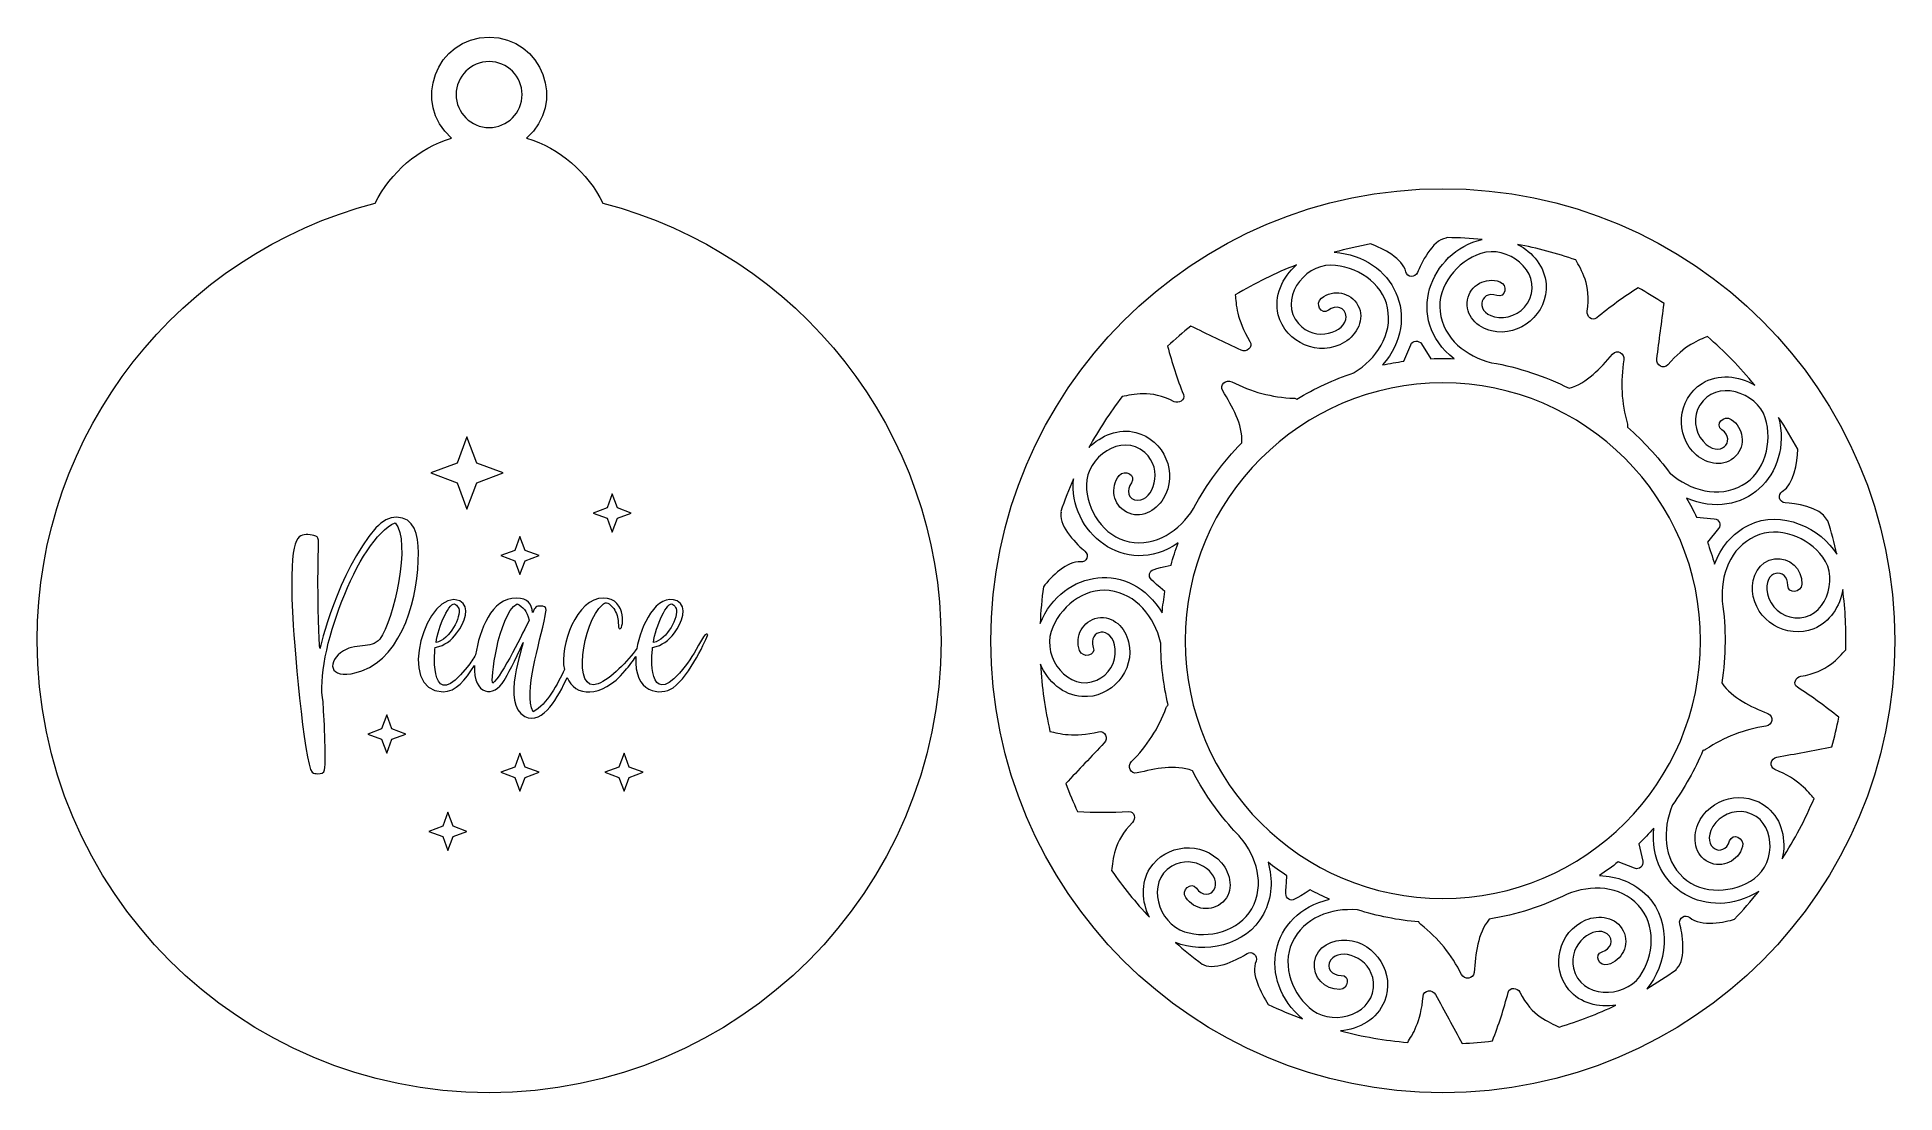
# Model space of a CAD drawing. Header units: inches. Extents: x 52 to 812, y 0 to 432.
import ezdxf

# ---------------------------------------------------------------- set-up
doc = ezdxf.new("R2010")
doc.units = ezdxf.units.IN
doc.header["$MEASUREMENT"] = 0
doc.layers.add('_U+0421_U+043B_U+043E_U+0439 1', color=7, linetype='Continuous')

msp = doc.modelspace()

# ---------------------------------------------------------------- linework, layer by layer
at = {"layer": '_U+0421_U+043B_U+043E_U+0439 1', "color": 7, "lineweight": 9, "true_color": 0xffffff}
for points in [[(227.73, 238.88), (231.74, 249.68), (242.54, 253.69), (231.74, 257.7), (227.73, 268.5), (223.72, 257.7), (212.93, 253.69), (223.72, 249.68), (227.73, 238.88)], [(287.18, 229.46), (289.3, 235.16), (295, 237.27), (289.3, 239.39), (287.18, 245.09), (285.06, 239.39), (279.36, 237.27), (285.06, 235.16), (287.18, 229.46)], [(247.3, 217.76), (249.41, 212.06), (251.53, 217.76), (257.23, 219.88), (251.53, 222), (249.41, 227.7), (247.3, 222), (241.6, 219.88), (247.3, 217.76)], [(194.91, 154.66), (192.8, 148.96), (187.1, 146.84), (192.8, 144.72), (194.91, 139.02), (197.03, 144.72), (202.73, 146.84), (197.03, 148.96), (194.91, 154.66)], [(249.41, 139.02), (247.3, 133.32), (241.6, 131.2), (247.3, 129.09), (249.41, 123.39), (251.53, 129.09), (257.23, 131.2), (251.53, 133.32), (249.41, 139.02)], [(292.03, 139.02), (289.91, 133.32), (284.21, 131.2), (289.91, 129.09), (292.03, 123.39), (294.14, 129.09), (299.84, 131.2), (294.14, 133.32), (292.03, 139.02)], [(219.91, 114.82), (217.8, 109.12), (212.1, 107), (217.8, 104.89), (219.91, 99.19), (222.03, 104.89), (227.73, 107), (222.03, 109.12), (219.91, 114.82)]]:
    msp.add_lwpolyline(points, dxfattribs=at)
at = {"layer": '_U+0421_U+043B_U+043E_U+0439 1', "color": 1, "lineweight": 9, "true_color": 0xff0000}
for points, knots in [([(283.4, 364.08), (277.11, 376.74), (265.83, 386.48), (252.13, 390.7), (268.55, 404.86), (258.57, 432), (236.8, 432), (215.02, 432), (205.04, 404.86), (221.46, 390.7), (207.76, 386.48), (196.48, 376.74), (190.2, 364.08), (110.58, 343.42), (51.8, 271.08), (51.8, 185), (51.8, 82.83), (134.62, 0), (236.8, 0), (338.97, 0), (421.8, 82.83), (421.8, 185), (421.8, 271.08), (363.01, 343.42), (283.4, 364.08)], [0, 0, 0, 0, 1, 1, 1, 2, 2, 2, 3, 3, 3, 4, 4, 4, 5, 5, 5, 6, 6, 6, 7, 7, 7, 8, 8, 8, 8]), ([(236.8, 422), (244.24, 422), (250.3, 415.94), (250.3, 408.5), (250.3, 401.06), (244.24, 395), (236.8, 395), (229.35, 395), (223.3, 401.06), (223.3, 408.5), (223.3, 415.94), (229.35, 422), (236.8, 422)], [0, 0, 0, 0, 1, 1, 1, 2, 2, 2, 3, 3, 3, 4, 4, 4, 4]), ([(627.2, 370), (525.03, 370), (442.2, 287.17), (442.2, 185), (442.2, 82.83), (525.03, 0), (627.2, 0), (729.38, 0), (812.2, 82.83), (812.2, 185), (812.2, 287.17), (729.38, 370), (627.2, 370)], [0, 0, 0, 0, 1, 1, 1, 2, 2, 2, 3, 3, 3, 4, 4, 4, 4]), ([(597.62, 347.36), (602.82, 345.51), (610.77, 341.36), (612.03, 336.02), (612.6, 333.62), (615.93, 333.42), (616.8, 335.71), (618.08, 339.09), (622.96, 348.94), (628.42, 349.78), (628.64, 349.81), (628.85, 349.89), (629.05, 349.98), (633.83, 349.92), (638.57, 349.68), (643.27, 349.23), (621.93, 344.31), (611.12, 316.38), (631.85, 300.4), (628.45, 300.53), (625.84, 300.54), (622.31, 300.39), (622.31, 300.39), (618.44, 306.47), (618.44, 306.47), (617.36, 308.16), (614.82, 307.95), (614.03, 306.1), (614.03, 306.1), (611.17, 299.39), (611.17, 299.39), (608.26, 298.98), (605.38, 298.47), (602.54, 297.85), (619.09, 316.8), (607.13, 342.29), (582.71, 343.96), (587.61, 345.32), (592.58, 346.45), (597.62, 347.36)], [0, 0, 0, 0, 1, 1, 1, 2, 2, 2, 3, 3, 3, 4, 4, 4, 5, 5, 5, 6, 6, 6, 7, 7, 7, 8, 8, 8, 9, 9, 9, 10, 10, 10, 11, 11, 11, 12, 12, 12, 13, 13, 13, 13]), ([(754.86, 289.57), (748.31, 293.53), (739.81, 294.41), (733.28, 290.32), (723.11, 283.94), (721.8, 268.91), (730.98, 261), (735.42, 257.17), (742.58, 255.84), (747, 260.48), (751.33, 265.03), (750.28, 272.15), (745.21, 275.6), (742.2, 277.66), (738.33, 273.42), (741.38, 271.31), (747.7, 266.94), (740.5, 258.91), (733.68, 266.62), (730.13, 270.63), (729.61, 276.81), (732.34, 281.36), (738.85, 292.22), (755.77, 286.87), (759.16, 276.17), (762.27, 266.34), (758.98, 253.8), (749.73, 248.63), (739.93, 243.14), (728.39, 246.56), (720.33, 253.46), (720.26, 253.51), (720.19, 253.55), (720.12, 253.6), (715.04, 260.48), (709.22, 266.77), (702.77, 272.35), (702.86, 272.76), (702.87, 273.2), (702.73, 273.69), (700.29, 282.35), (699.8, 291.09), (701.3, 299.96), (701.73, 302.53), (698.47, 304.47), (696.64, 302.34), (691.63, 296.49), (686.26, 290.38), (678.89, 288.31), (669.01, 293.26), (658.33, 296.84), (647.09, 298.79), (636.83, 301.29), (627.36, 308.59), (626.04, 319.7), (624.79, 330.22), (633, 340.25), (642.78, 343.51), (653.43, 347.06), (667.7, 336.51), (662.75, 324.87), (660.67, 319.98), (655.36, 316.77), (650.04, 317.29), (639.81, 318.28), (642.04, 328.82), (649.3, 326.27), (652.8, 325.04), (653.96, 330.67), (650.53, 331.9), (644.75, 333.96), (638.37, 330.64), (637.24, 324.45), (636.09, 318.15), (641.36, 313.14), (647.07, 311.8), (658.87, 309.03), (670.25, 318.92), (669.44, 330.9), (668.95, 338), (664.04, 343.98), (657.72, 347.19), (665.87, 345.67), (673.85, 343.55), (681.62, 340.85), (683.7, 336.84), (688.09, 330.83), (686.26, 319.81), (685.93, 317.83), (688.32, 315.59), (690.17, 317.12), (695.57, 321.58), (701.2, 325.68), (707.09, 329.44), (710.72, 327.43), (714.27, 325.28), (717.75, 322.99), (716.75, 315.42), (715.75, 307.85), (714.77, 300.28), (714.45, 297.82), (717.46, 295.83), (719.3, 297.97), (726.22, 306.06), (732.12, 308.09), (735.47, 309.51), (742.35, 303.51), (748.8, 296.94), (754.86, 289.57)], [0, 0, 0, 0, 1, 1, 1, 2, 2, 2, 3, 3, 3, 4, 4, 4, 5, 5, 5, 6, 6, 6, 7, 7, 7, 8, 8, 8, 9, 9, 9, 10, 10, 10, 11, 11, 11, 12, 12, 12, 13, 13, 13, 14, 14, 14, 15, 15, 15, 16, 16, 16, 17, 17, 17, 18, 18, 18, 19, 19, 19, 20, 20, 20, 21, 21, 21, 22, 22, 22, 23, 23, 23, 24, 24, 24, 25, 25, 25, 26, 26, 26, 27, 27, 27, 28, 28, 28, 29, 29, 29, 30, 30, 30, 31, 31, 31, 32, 32, 32, 33, 33, 33, 34, 34, 34, 35, 35, 35, 36, 36, 36, 36]), ([(495.89, 284.93), (500.39, 285.68), (507.37, 287.96), (517.24, 282.82), (519.02, 281.9), (521.89, 283.48), (521.01, 285.72), (518.45, 292.2), (516.29, 298.8), (514.54, 305.54), (517.6, 308.4), (520.75, 311.14), (523.98, 313.74), (530.86, 310.46), (537.74, 307.18), (544.63, 303.9), (546.86, 302.84), (549.69, 305.1), (548.22, 307.5), (542.66, 316.61), (542.56, 322.85), (542.23, 326.51), (550.26, 331.35), (558.66, 335.47), (567.35, 338.85), (561.47, 333.86), (557.93, 325.97), (559.82, 318.44), (562.75, 306.79), (576.63, 300.9), (586.99, 307.18), (592.01, 310.23), (595.48, 316.62), (592.43, 322.26), (589.44, 327.79), (582.35, 328.98), (577.5, 325.23), (574.62, 323), (577.45, 318.01), (580.4, 320.26), (583.26, 322.44), (587.49, 321.71), (587.56, 317.59), (587.68, 311.32), (574.97, 306.83), (568.05, 314.77), (559.74, 324.31), (570.05, 338.76), (581.28, 338.67), (591.59, 338.59), (602.49, 331.59), (604.55, 321.2), (606.74, 310.18), (599.92, 300.26), (590.88, 294.73), (590.82, 294.69), (590.78, 294.65), (590.73, 294.62), (582.53, 291.89), (574.73, 288.27), (567.46, 283.87), (567.11, 284.08), (566.7, 284.22), (566.2, 284.24), (557.21, 284.6), (548.74, 286.83), (540.76, 291), (538.46, 292.2), (535.6, 289.71), (537.07, 287.3), (541.09, 280.72), (545.24, 273.71), (544.92, 266.05), (537.09, 258.1), (530.4, 249.01), (525.12, 239.06), (519.57, 230.09), (509.7, 223.35), (498.74, 225.52), (488.35, 227.59), (481.35, 238.49), (481.27, 248.8), (481.18, 260.02), (495.62, 270.34), (505.17, 262.03), (513.11, 255.12), (508.62, 242.4), (502.35, 242.51), (498.23, 242.59), (497.5, 246.82), (499.68, 249.67), (501.93, 252.63), (496.93, 255.46), (494.71, 252.58), (490.96, 247.72), (492.15, 240.63), (497.68, 237.64), (503.32, 234.6), (509.71, 238.07), (512.75, 243.09), (519.04, 253.45), (513.15, 267.33), (501.5, 270.26), (494.56, 272), (487.31, 269.13), (482.31, 264.06), (486.27, 271.32), (490.81, 278.29), (495.89, 284.93)], [0, 0, 0, 0, 1, 1, 1, 2, 2, 2, 3, 3, 3, 4, 4, 4, 5, 5, 5, 6, 6, 6, 7, 7, 7, 8, 8, 8, 9, 9, 9, 10, 10, 10, 11, 11, 11, 12, 12, 12, 13, 13, 13, 14, 14, 14, 15, 15, 15, 16, 16, 16, 17, 17, 17, 18, 18, 18, 19, 19, 19, 20, 20, 20, 21, 21, 21, 22, 22, 22, 23, 23, 23, 24, 24, 24, 25, 25, 25, 26, 26, 26, 27, 27, 27, 28, 28, 28, 29, 29, 29, 30, 30, 30, 31, 31, 31, 32, 32, 32, 33, 33, 33, 34, 34, 34, 35, 35, 35, 36, 36, 36, 36]), ([(521.7, 185), (521.7, 243.17), (569.03, 290.5), (627.2, 290.5), (685.38, 290.5), (732.7, 243.17), (732.7, 185), (732.7, 126.83), (685.38, 79.5), (627.2, 79.5), (569.03, 79.5), (521.7, 126.83), (521.7, 185)], [0, 0, 0, 0, 1, 1, 1, 2, 2, 2, 3, 3, 3, 4, 4, 4, 4]), ([(767.32, 241.46), (770.93, 241.29), (781.81, 239.69), (784.29, 234.76), (784.42, 234.5), (784.6, 234.28), (784.8, 234.09), (786.2, 229.58), (787.41, 225), (788.41, 220.37), (782.18, 230.91), (765.8, 238.92), (752.4, 232.34), (745.44, 228.93), (740.84, 223.09), (738.41, 216.3), (737.55, 219.36), (736.56, 222.38), (735.46, 225.34), (735.46, 225.34), (740.02, 230.87), (740.02, 230.87), (741.29, 232.42), (740.31, 234.78), (738.31, 234.95), (738.31, 234.95), (731.05, 235.59), (731.05, 235.59), (729.76, 238.23), (728.38, 240.81), (726.9, 243.33), (750.14, 233.39), (770.52, 252.8), (764.64, 276.39), (767.46, 272.16), (770.07, 267.82), (772.48, 263.37), (772.18, 257.72), (770.97, 249.03), (766.14, 246.1), (764.03, 244.82), (764.87, 241.58), (767.32, 241.46)], [0, 0, 0, 0, 1, 1, 1, 2, 2, 2, 3, 3, 3, 4, 4, 4, 5, 5, 5, 6, 6, 6, 7, 7, 7, 8, 8, 8, 9, 9, 9, 10, 10, 10, 11, 11, 11, 12, 12, 12, 13, 13, 13, 14, 14, 14, 14]), ([(462.36, 192.03), (462.57, 197.08), (463.01, 202.1), (463.67, 207.06), (466.97, 211.42), (473.45, 217.69), (478.88, 217.24), (481.34, 217.03), (482.57, 220.14), (480.66, 221.68), (477.83, 223.94), (469.98, 231.63), (470.86, 237.07), (470.91, 237.37), (470.9, 237.66), (470.85, 237.93), (472.37, 242.45), (474.09, 246.9), (476, 251.26), (473.83, 229.71), (496.95, 210.13), (518.83, 225.02), (517.74, 222.07), (516.77, 219.06), (515.92, 216), (508.8, 214.15), (507.61, 214.25), (507.16, 212.35), (506.71, 210.45), (507.82, 210.01), (513.45, 205.11), (512.95, 202.24), (512.55, 199.33), (512.26, 196.39), (499.42, 217.92), (471.63, 214.58), (462.36, 192.03)], [0, 0, 0, 0, 1, 1, 1, 2, 2, 2, 3, 3, 3, 4, 4, 4, 5, 5, 5, 6, 6, 6, 7, 7, 7, 8, 8, 8, 9, 9, 9, 10, 10, 10, 11, 11, 11, 12, 12, 12, 12]), ([(792.16, 181.32), (789.07, 178.17), (784.67, 172.14), (773.66, 170.49), (771.68, 170.19), (770.29, 167.23), (772.32, 165.94), (778.21, 162.19), (783.85, 158.11), (789.24, 153.67), (788.46, 149.58), (787.53, 145.53), (786.44, 141.53), (778.93, 140.14), (771.41, 138.74), (763.9, 137.34), (761.46, 136.89), (760.51, 133.4), (763.11, 132.32), (772.97, 128.22), (776.71, 123.23), (779.14, 120.44), (775.51, 111.9), (771.15, 103.67), (766.08, 95.82), (767.86, 103.29), (766.08, 111.7), (760.15, 116.65), (750.94, 124.35), (736.24, 120.96), (731.55, 109.79), (729.28, 104.38), (730.23, 97.16), (736.01, 94.39), (741.68, 91.67), (748.12, 94.88), (749.84, 100.76), (750.87, 104.26), (745.64, 106.64), (744.57, 103.08), (742.37, 95.72), (732.51, 100.09), (737.73, 108.96), (740.45, 113.57), (746.16, 115.98), (751.34, 114.79), (763.67, 111.95), (763.82, 94.2), (754.69, 87.67), (746.3, 81.68), (733.36, 80.93), (725.58, 88.13), (717.34, 95.76), (717.02, 107.78), (721.09, 117.58), (721.12, 117.66), (721.14, 117.74), (721.16, 117.82), (726.11, 124.73), (730.32, 132.2), (733.66, 140.13), (734.07, 140.17), (734.48, 140.3), (734.89, 140.57), (742.37, 145.57), (750.53, 148.74), (759.44, 150.06), (762.01, 150.44), (762.85, 154.14), (760.25, 155.22), (753.14, 158.18), (745.67, 161.4), (741.42, 167.77), (743.08, 178.82), (743.13, 190.03), (741.57, 201.16), (740.75, 211.72), (744.77, 223.03), (754.95, 227.73), (764.57, 232.17), (776.64, 227.46), (782.77, 219.17), (789.44, 210.14), (783.81, 193.3), (771.21, 194.41), (765.92, 194.88), (761.23, 198.93), (760.07, 204.16), (757.85, 214.19), (768.57, 215.34), (768.39, 207.64), (768.3, 203.93), (774.01, 204.57), (774.12, 208.21), (774.3, 214.34), (769.16, 219.38), (762.93, 218.54), (756.58, 217.7), (753.45, 211.13), (753.94, 205.28), (754.94, 193.21), (767.87, 185.44), (779.01, 189.92), (785.6, 192.56), (789.77, 199.07), (790.88, 206.04), (791.95, 197.57), (792.33, 189.41), (792.16, 181.32)], [0, 0, 0, 0, 1, 1, 1, 2, 2, 2, 3, 3, 3, 4, 4, 4, 5, 5, 5, 6, 6, 6, 7, 7, 7, 8, 8, 8, 9, 9, 9, 10, 10, 10, 11, 11, 11, 12, 12, 12, 13, 13, 13, 14, 14, 14, 15, 15, 15, 16, 16, 16, 17, 17, 17, 18, 18, 18, 19, 19, 19, 20, 20, 20, 21, 21, 21, 22, 22, 22, 23, 23, 23, 24, 24, 24, 25, 25, 25, 26, 26, 26, 27, 27, 27, 28, 28, 28, 29, 29, 29, 30, 30, 30, 31, 31, 31, 32, 32, 32, 33, 33, 33, 34, 34, 34, 35, 35, 35, 36, 36, 36, 36]), ([(491.58, 90.96), (492.24, 95.38), (492.24, 102.83), (500.19, 110.65), (501.62, 112.06), (501, 115.27), (498.6, 115.12), (491.61, 114.69), (484.64, 114.68), (477.65, 115.1), (475.89, 118.86), (474.28, 122.68), (472.82, 126.56), (478.08, 132.11), (483.34, 137.65), (488.6, 143.21), (490.31, 145.01), (489.03, 148.39), (486.29, 147.74), (476, 145.28), (470.11, 147.05), (466.37, 147.92), (464.32, 156.87), (463.02, 166.05), (462.49, 175.37), (465.47, 168.35), (471.81, 162.67), (479.48, 162.15), (491.46, 161.33), (501.35, 172.72), (498.57, 184.51), (497.23, 190.22), (492.22, 195.5), (485.92, 194.35), (479.74, 193.21), (476.41, 186.84), (478.48, 181.06), (479.7, 177.63), (485.33, 178.78), (484.1, 182.29), (481.56, 189.53), (492.1, 191.8), (493.09, 181.55), (493.6, 176.22), (490.39, 170.92), (485.51, 168.84), (473.86, 163.88), (463.31, 178.16), (466.86, 188.81), (470.12, 198.59), (480.15, 206.79), (490.67, 205.54), (501.83, 204.22), (509.15, 194.67), (511.62, 184.36), (511.64, 184.26), (511.68, 184.18), (511.71, 184.09), (511.78, 175.37), (512.81, 166.88), (514.71, 158.73), (514.4, 158.46), (514.14, 158.11), (513.97, 157.65), (510.85, 149.21), (506.12, 141.84), (499.69, 135.54), (497.83, 133.72), (499.32, 130.24), (502.06, 130.89), (509.55, 132.67), (517.49, 134.46), (524.66, 131.8), (533.04, 115.68), (542.75, 106.38), (544.14, 104.74), (551.03, 96.68), (554.46, 85.15), (548.97, 75.34), (543.8, 66.1), (531.26, 62.81), (521.43, 65.92), (510.73, 69.3), (505.38, 86.23), (516.24, 92.74), (525.26, 98.15), (535.97, 89.96), (533.93, 84.02), (532.58, 80.13), (528.33, 80.74), (526.29, 83.69), (524.18, 86.75), (519.94, 82.87), (521.99, 79.87), (525.45, 74.8), (532.56, 73.74), (537.12, 78.08), (541.76, 82.5), (540.43, 89.65), (536.6, 94.1), (528.69, 103.27), (513.66, 101.96), (507.28, 91.79), (503.52, 85.8), (503.95, 78.13), (507.12, 71.85), (501.43, 77.88), (496.24, 84.27), (491.58, 90.96)], [0, 0, 0, 0, 1, 1, 1, 2, 2, 2, 3, 3, 3, 4, 4, 4, 5, 5, 5, 6, 6, 6, 7, 7, 7, 8, 8, 8, 9, 9, 9, 10, 10, 10, 11, 11, 11, 12, 12, 12, 13, 13, 13, 14, 14, 14, 15, 15, 15, 16, 16, 16, 17, 17, 17, 18, 18, 18, 19, 19, 19, 20, 20, 20, 21, 21, 21, 22, 22, 22, 23, 23, 23, 24, 24, 24, 25, 25, 25, 26, 26, 26, 27, 27, 27, 28, 28, 28, 29, 29, 29, 30, 30, 30, 31, 31, 31, 32, 32, 32, 33, 33, 33, 34, 34, 34, 35, 35, 35, 36, 36, 36, 36]), ([(746.51, 71.02), (742.96, 69.89), (732.8, 67.82), (728.25, 71.74), (726.38, 73.35), (723.56, 71.55), (724.2, 69.19), (725.16, 65.7), (726.99, 54.86), (723.07, 50.98), (722.89, 50.79), (722.74, 50.58), (722.63, 50.35), (718.73, 47.58), (714.73, 44.99), (710.64, 42.58), (718.73, 51.74), (721.34, 69.82), (710.92, 80.56), (705.51, 86.13), (698.52, 88.7), (691.3, 88.91), (693.94, 90.68), (696.51, 92.55), (698.99, 94.52), (698.99, 94.52), (705.69, 91.88), (705.69, 91.88), (707.56, 91.15), (709.49, 92.81), (709.04, 94.77), (709.04, 94.77), (707.4, 101.9), (707.4, 101.9), (709.51, 103.93), (711.54, 106.05), (713.49, 108.24), (711.22, 83.24), (735.72, 69.61), (756.48, 82.45), (753.34, 78.52), (750.02, 74.7), (746.51, 71.02)], [0, 0, 0, 0, 1, 1, 1, 2, 2, 2, 3, 3, 3, 4, 4, 4, 5, 5, 5, 6, 6, 6, 7, 7, 7, 8, 8, 8, 9, 9, 9, 10, 10, 10, 11, 11, 11, 12, 12, 12, 13, 13, 13, 14, 14, 14, 14]), ([(550.71, 53.9), (551.66, 56.18), (549.09, 58.31), (547.03, 56.96), (544.01, 54.97), (534.27, 49.88), (529.37, 52.4), (529.14, 52.52), (528.89, 52.59), (528.65, 52.63), (524.9, 55.44), (521.26, 58.42), (517.73, 61.56), (529.05, 56.79), (546.82, 60), (553.74, 73.11), (557.37, 79.97), (557.66, 87.41), (555.64, 94.34), (558.12, 92.38), (560.69, 90.52), (563.33, 88.76), (562.88, 81.32), (562.43, 80.3), (564.1, 79.29), (565.76, 78.27), (566.53, 79.19), (572.93, 83.03), (575.5, 81.66), (578.13, 80.38), (580.82, 79.2), (556.27, 73.59), (551, 45.92), (569.78, 30.23), (565.01, 32), (560.33, 33.99), (555.74, 36.19), (552.67, 40.98), (548.52, 48.67), (550.71, 53.9)], [0, 0, 0, 0, 1, 1, 1, 2, 2, 2, 3, 3, 3, 4, 4, 4, 5, 5, 5, 6, 6, 6, 7, 7, 7, 8, 8, 8, 9, 9, 9, 10, 10, 10, 11, 11, 11, 12, 12, 12, 13, 13, 13, 13]), ([(674.78, 26.93), (670.76, 28.95), (663.66, 31.23), (658.66, 41.23), (657.77, 43.02), (654.52, 43.42), (653.92, 41.1), (652.18, 34.34), (650.03, 27.72), (647.48, 21.23), (643.37, 20.73), (639.21, 20.38), (635.03, 20.19), (631.4, 26.88), (627.76, 33.58), (624.12, 40.27), (622.93, 42.44), (619.32, 42.28), (619.1, 39.47), (618.24, 28.86), (614.67, 23.74), (612.8, 20.63), (603.43, 21.43), (594.23, 23.02), (585.27, 25.36), (592.94, 25.96), (600.4, 30.26), (603.28, 37.44), (607.76, 48.58), (599.99, 61.51), (587.92, 62.51), (582.07, 63), (575.5, 59.87), (574.65, 53.52), (573.82, 47.29), (578.86, 42.15), (584.99, 42.33), (588.63, 42.44), (589.27, 48.15), (585.56, 48.06), (581.97, 47.98), (578.97, 51.06), (581.34, 54.43), (584.93, 59.57), (597.86, 55.74), (598.78, 45.24), (599.9, 32.64), (583.06, 27.01), (574.03, 33.68), (565.74, 39.81), (561.03, 51.88), (565.47, 61.5), (570.18, 71.7), (581.52, 75.71), (592.09, 74.87), (592.16, 74.87), (592.21, 74.88), (592.28, 74.88), (600.31, 72.33), (608.73, 70.64), (617.41, 69.91), (617.57, 69.53), (617.83, 69.17), (618.22, 68.85), (625.29, 63.28), (630.83, 56.5), (634.83, 48.44), (635.99, 46.11), (639.77, 46.45), (639.99, 49.26), (640.61, 56.93), (641.37, 65.04), (646.12, 71.05), (657.4, 72.91), (668.12, 76.4), (678.05, 81.27), (687.81, 85.26), (699.73, 84.9), (707.31, 76.71), (714.51, 68.93), (713.76, 55.99), (707.77, 47.6), (701.24, 38.47), (683.49, 38.62), (680.66, 50.95), (678.3, 61.21), (689.4, 68.86), (694.41, 65.08), (697.7, 62.6), (695.8, 58.75), (692.36, 57.72), (688.8, 56.65), (691.18, 51.42), (694.68, 52.45), (700.56, 54.17), (703.77, 60.61), (701.05, 66.28), (698.28, 72.06), (691.06, 73.01), (685.66, 70.73), (674.48, 66.05), (671.09, 51.35), (678.79, 42.14), (683.4, 36.63), (690.98, 34.7), (698.03, 35.88), (690.52, 32.31), (682.75, 29.32), (674.78, 26.93)], [0, 0, 0, 0, 1, 1, 1, 2, 2, 2, 3, 3, 3, 4, 4, 4, 5, 5, 5, 6, 6, 6, 7, 7, 7, 8, 8, 8, 9, 9, 9, 10, 10, 10, 11, 11, 11, 12, 12, 12, 13, 13, 13, 14, 14, 14, 15, 15, 15, 16, 16, 16, 17, 17, 17, 18, 18, 18, 19, 19, 19, 20, 20, 20, 21, 21, 21, 22, 22, 22, 23, 23, 23, 24, 24, 24, 25, 25, 25, 26, 26, 26, 27, 27, 27, 28, 28, 28, 29, 29, 29, 30, 30, 30, 31, 31, 31, 32, 32, 32, 33, 33, 33, 34, 34, 34, 35, 35, 35, 36, 36, 36, 36])]:
    msp.add_open_spline(points, degree=3, knots=knots, dxfattribs=at)
at = {"layer": '_U+0421_U+043B_U+043E_U+0439 1', "color": 7, "lineweight": 9, "true_color": 0xffffff}
for points, knots in [([(184.72, 172.64), (171.76, 168.25), (170.08, 175.54), (176.03, 180.1), (181.89, 184.59), (188.62, 181.38), (192.05, 185.66), (197.73, 193.48), (205.08, 225.65), (198.32, 233.26), (183.29, 227), (165.08, 178.54), (168.83, 160.02), (169.12, 155.5), (170.21, 136.69), (169.46, 132.17), (169.23, 130.8), (168.01, 130.6), (166.61, 130.6), (165.88, 130.6), (164.98, 130.68), (164.42, 131.16), (160.87, 134.16), (156.8, 187.23), (156.28, 196.71), (154.9, 228.76), (158.59, 228.42), (162.62, 228.42), (163.8, 228.42), (164.87, 228.21), (165.83, 227.77), (165.83, 227.77), (165.89, 227.77), (165.89, 227.77), (167.62, 227.03), (166.74, 226.74), (166.74, 209), (166.74, 200.13), (167.09, 182.87), (167.59, 181.87), (167.59, 181.87), (174.57, 213.03), (190.48, 231.17), (193.14, 234.09), (195.93, 235.55), (198.85, 235.55), (206.11, 235.55), (207.87, 228.34), (207.87, 221.03), (207.87, 203.33), (201.68, 178.8), (184.72, 172.64)], [0, 0, 0, 0, 1, 1, 1, 2, 2, 2, 3, 3, 3, 4, 4, 4, 5, 5, 5, 6, 6, 6, 7, 7, 7, 8, 8, 8, 9, 9, 9, 10, 10, 10, 11, 11, 11, 12, 12, 12, 13, 13, 13, 14, 14, 14, 15, 15, 15, 16, 16, 16, 17, 17, 17, 17]), ([(326.29, 187.55), (326.29, 186.55), (318.78, 170.46), (312.11, 165.78), (306.99, 162.22), (295.9, 163.58), (296.87, 178.49), (295.51, 176.58), (294.07, 174.67), (292.49, 172.77), (282.64, 160.9), (271.74, 162.31), (268.71, 170), (265.3, 162.28), (259.02, 150.42), (251.42, 154.01), (241.73, 159.18), (250.7, 182.96), (250.7, 184.22), (247.6, 176.98), (244.06, 170.76), (242.92, 168.72), (238.93, 161.68), (230.19, 162.48), (230.79, 174.81), (227.07, 168.84), (223.11, 164.14), (217.94, 164.14), (197.98, 164.14), (211.44, 207.13), (224.81, 201.28), (229.36, 198.95), (226.7, 192.32), (223.63, 188.21), (221.11, 184.85), (218.86, 183.27), (214.74, 182.19), (214.18, 179.16), (212.85, 154.78), (227.75, 174.15), (229.35, 176.16), (230.3, 177.62), (231.28, 179.24), (232.83, 189.23), (237.7, 202.46), (247.89, 202.46), (252.9, 202.46), (254.14, 200.11), (254.56, 196.51), (255.72, 198.83), (255.93, 199.19), (258.02, 199.19), (260.56, 199.19), (260.23, 197.7), (259.76, 195.24), (257.55, 183.65), (250.77, 164), (254.82, 155.9), (260.57, 159.1), (264.88, 167.23), (267.6, 173.23), (265.44, 182.89), (272.65, 202.46), (283.53, 202.46), (293.77, 202.46), (291.73, 188.22), (290, 189.97), (289.62, 190.45), (289.69, 192.11), (289.61, 193.28), (289.48, 195), (288.63, 197.3), (287.32, 198.8), (285.1, 201.2), (284.29, 200.71), (283.3, 199.85), (274.59, 192.27), (270.86, 163.14), (281.37, 167.35), (286.44, 169.25), (293.75, 176.96), (297.24, 181.77), (298.68, 190.82), (305.38, 204.96), (313.8, 201.28), (318.35, 198.95), (315.69, 192.32), (312.63, 188.21), (310.11, 184.86), (307.86, 183.27), (303.73, 182.19), (303.12, 178.82), (301.97, 157.56), (314.69, 171.73), (318.28, 175.74), (319.89, 178.44), (322.56, 183.17), (323.56, 184.92), (324.81, 187.4), (325.64, 187.68), (325.79, 187.68), (326.18, 187.66), (326.29, 187.55)], [0, 0, 0, 0, 1, 1, 1, 2, 2, 2, 3, 3, 3, 4, 4, 4, 5, 5, 5, 6, 6, 6, 7, 7, 7, 8, 8, 8, 9, 9, 9, 10, 10, 10, 11, 11, 11, 12, 12, 12, 13, 13, 13, 14, 14, 14, 15, 15, 15, 16, 16, 16, 17, 17, 17, 18, 18, 18, 19, 19, 19, 20, 20, 20, 21, 21, 21, 22, 22, 22, 23, 23, 23, 24, 24, 24, 25, 25, 25, 26, 26, 26, 27, 27, 27, 28, 28, 28, 29, 29, 29, 30, 30, 30, 31, 31, 31, 32, 32, 32, 33, 33, 33, 34, 34, 34, 34]), ([(215.06, 184.22), (220.82, 185.48), (225.45, 194.91), (224.35, 198.21), (224.15, 198.79), (223.48, 199.48), (223.01, 199.88), (220.8, 201.73), (215.86, 190.56), (215.06, 184.22)], [0, 0, 0, 0, 1, 1, 1, 2, 2, 2, 3, 3, 3, 3]), ([(253.19, 193.44), (252.13, 197.34), (250.83, 198.79), (248.22, 200.17), (240.31, 195.06), (237.28, 167.92), (238.28, 167.67), (241.98, 170.26), (251.17, 189.4), (253.19, 193.44)], [0, 0, 0, 0, 1, 1, 1, 2, 2, 2, 3, 3, 3, 3]), ([(304.06, 184.22), (309.76, 185.47), (314.46, 194.86), (313.35, 198.21), (313.15, 198.79), (312.48, 199.48), (312.01, 199.88), (309.9, 201.65), (304.89, 190.87), (304.06, 184.22)], [0, 0, 0, 0, 1, 1, 1, 2, 2, 2, 3, 3, 3, 3])]:
    msp.add_open_spline(points, degree=3, knots=knots, dxfattribs=at)

doc.saveas('drawing.dxf')
